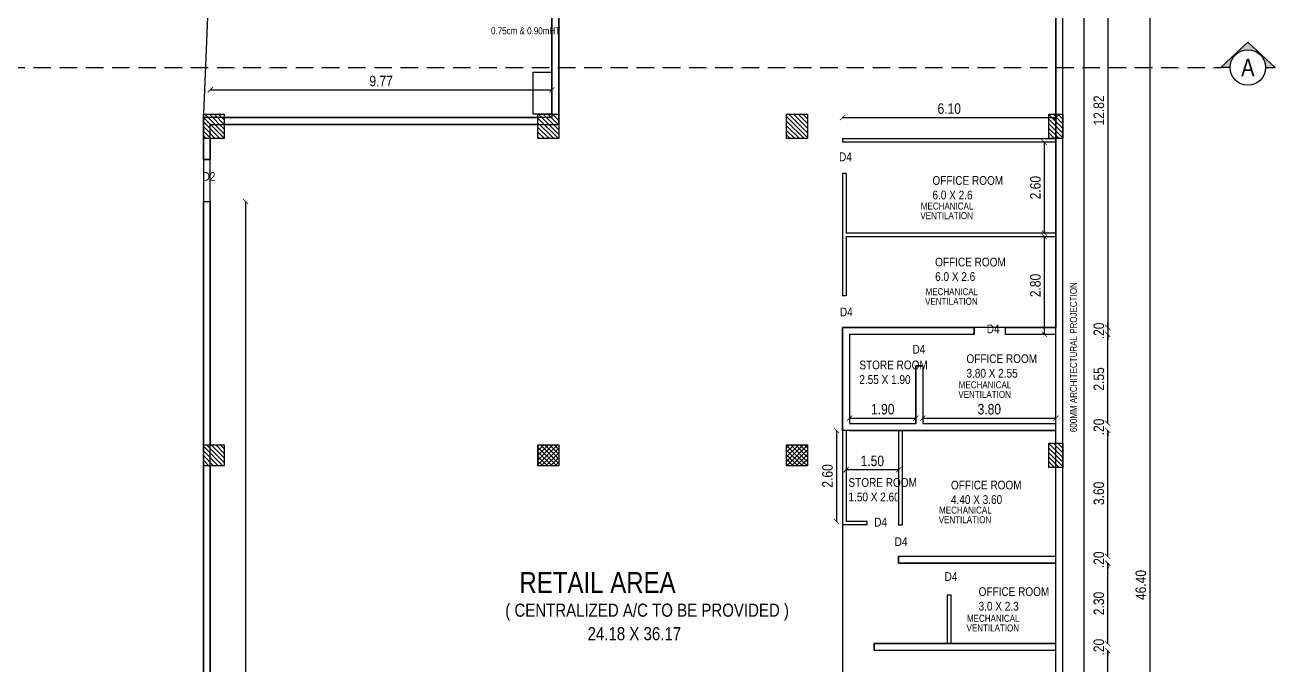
# Model space of a CAD drawing. Header units: metres. Extents: x 385023 to 385532, y 1408468 to 1408621.
# Drawn here: x 385360.73 to 385396.48, y 1408583.27 to 1408601.59 of the extents above; entities that cross this region are included whole.
import ezdxf
from ezdxf.enums import TextEntityAlignment as Align

# ---------------------------------------------------------------- set-up
doc = ezdxf.new("R2010")
doc.units = ezdxf.units.M
doc.header["$MEASUREMENT"] = 0
doc.linetypes.add('HIDDEN', pattern=[0.375, 0.25, -0.125])
for name, color, linetype in [('A-REFR-SECT', 2, 'Continuous'), ('BLK_1_FLR_1_AC_ROOM_1', 7, 'Continuous'), ('BLK_1_FLR_1_AC_ROOM_2', 7, 'Continuous'), ('BLK_1_FLR_1_BLT_UP_AREA', 7, 'Continuous'), ('BLK_1_FLR_1_CARPET_AREA', 7, 'Continuous'), ('S-COLUMN', 6, 'Continuous'), ('S-COLUMN HATCH', 8, 'Continuous')]:
    doc.layers.add(name, color=color, linetype=linetype)
doc.layers.add('BLK_1_FLR_1_ROOF_AREA', color=7, linetype='Continuous', lineweight=25)
doc.layers.add('BLK_1_FLR_1_WASH', color=7, linetype='Continuous', lineweight=25)
doc.styles.add('ARIAL', font='ARIALN.TTF')
doc.styles.add('CEN-GOT', font='ARIALN.TTF')
doc.styles.add('RIA-AP', font='ARIALN.TTF')
doc.dimstyles.new('RIA-AP', dxfattribs={"dimtxt": 0.3, "dimasz": 0.15, "dimexe": 0, "dimexo": 1, "dimgap": 0.1, "dimtad": 1, "dimzin": 4, "dimdsep": 46, "dimtxsty": 'RIA-AP', "dimblk": 'ARCHTICK', "dimcen": 0.09, "dimse1": 1, "dimse2": 1, "dimclrd": 8, "dimclre": 8, "dimclrt": 4, "dimazin": 0, "dimtfac": 1, "dimtix": 1, "dimtofl": 0, "dimtmove": 2, "dimatfit": 3, "dimfxl": 0, "dimtolj": 1, "dimtzin": 0, "dimarcsym": 0})
pattern_1 = [(135, (375052.11474, 1409514.67969), (-0.06629126074, -0.06629126074), [])]

# ---------------------------------------------------------------- blocks, each defined once
blk = doc.blocks.new('col .6x.6')
at = {"layer": 'S-COLUMN HATCH'}
h = blk.add_hatch(dxfattribs=at)
h.set_pattern_fill('ANSI31', color=256, scale=0.75, style=0)
h.set_pattern_definition([(45, (-12909.719645, 2535.13042), (-0.06629126074, 0.06629126074), [])])
h.paths.add_polyline_path([(718.056, 1996.298), (718.656, 1996.298), (718.656, 1995.698), (718.056, 1995.698)])
at = {"layer": 'S-COLUMN', "ltscale": 5}
blk.add_lwpolyline([(718.056, 1996.298), (718.656, 1996.298), (718.656, 1995.698), (718.056, 1995.698)], close=True, dxfattribs=at)
blk = doc.blocks.new('grid')
at = {"layer": 'S-COLUMN HATCH'}
h = blk.add_hatch(dxfattribs=at)
h.set_pattern_fill('ANSI31', color=256, scale=0.75, angle=90, style=0)
h.set_pattern_definition(pattern_1)
h.paths.add_polyline_path([(391804.473, 1408568.328), (391804.473, 1408567.628), (391805.073, 1408567.628), (391805.073, 1408568.328)])
h = blk.add_hatch(dxfattribs=at)
h.set_pattern_fill('ANSI31', color=256, scale=0.75, angle=90, style=0)
h.set_pattern_definition(pattern_1)
h.paths.add_polyline_path([(391814.043, 1408568.328), (391814.043, 1408567.628), (391814.643, 1408567.628), (391814.643, 1408568.328)])
h = blk.add_hatch(dxfattribs=at)
h.set_pattern_fill('ANSI31', color=256, scale=0.75, angle=90, style=0)
h.set_pattern_definition(pattern_1)
h.paths.add_polyline_path([(391821.153, 1408568.328), (391821.153, 1408567.628), (391821.753, 1408567.628), (391821.753, 1408568.328)])
h = blk.add_hatch(dxfattribs=at)
h.set_pattern_fill('ANSI31', color=256, scale=0.75, angle=90, style=0)
h.set_pattern_definition(pattern_1)
h.paths.add_polyline_path([(391828.653, 1408568.328), (391828.653, 1408567.628), (391829.053, 1408567.628), (391829.053, 1408568.328)])
h = blk.add_hatch(dxfattribs=at)
h.set_pattern_fill('ANSI31', color=256, scale=0.75, angle=90, style=0)
h.set_pattern_definition(pattern_1)
h.paths.add_polyline_path([(391804.473, 1408558.863), (391804.473, 1408558.263), (391805.073, 1408558.263), (391805.073, 1408558.863)])
h = blk.add_hatch(dxfattribs=at)
h.set_pattern_fill('ANSI31', color=256, scale=0.75, angle=90, style=0)
h.set_pattern_definition(pattern_1)
h.paths.add_polyline_path([(391814.043, 1408558.863), (391814.043, 1408558.263), (391814.643, 1408558.263), (391814.643, 1408558.863)])
h = blk.add_hatch(dxfattribs=at)
h.set_pattern_fill('ANSI31', color=256, scale=0.75, angle=90, style=0)
h.set_pattern_definition(pattern_1)
h.paths.add_polyline_path([(391821.153, 1408558.863), (391821.153, 1408558.263), (391821.753, 1408558.263), (391821.753, 1408558.863)])
h = blk.add_hatch(dxfattribs=at)
h.set_pattern_fill('ANSI31', color=256, scale=0.75, angle=90, style=0)
h.set_pattern_definition(pattern_1)
h.paths.add_polyline_path([(391828.653, 1408558.913), (391828.653, 1408558.213), (391829.053, 1408558.213), (391829.053, 1408558.913)])
at = {"layer": 'S-COLUMN', "ltscale": 5}
for points in [[(391804.473, 1408568.328), (391805.073, 1408568.328), (391805.073, 1408567.628), (391804.473, 1408567.628)], [(391814.043, 1408568.328), (391814.643, 1408568.328), (391814.643, 1408567.628), (391814.043, 1408567.628)], [(391821.153, 1408568.328), (391821.753, 1408568.328), (391821.753, 1408567.628), (391821.153, 1408567.628)], [(391828.653, 1408568.328), (391829.053, 1408568.328), (391829.053, 1408567.628), (391828.653, 1408567.628)]]:
    blk.add_lwpolyline(points, close=True, dxfattribs=at)
at = {"layer": 'S-COLUMN', "ltscale": 5, "elevation": 0.26}
for points in [[(391804.473, 1408558.863), (391805.073, 1408558.863), (391805.073, 1408558.263), (391804.473, 1408558.263)], [(391814.043, 1408558.863), (391814.643, 1408558.863), (391814.643, 1408558.263), (391814.043, 1408558.263)], [(391821.153, 1408558.863), (391821.753, 1408558.863), (391821.753, 1408558.263), (391821.153, 1408558.263)], [(391828.653, 1408558.913), (391829.053, 1408558.913), (391829.053, 1408558.213), (391828.653, 1408558.213)]]:
    blk.add_lwpolyline(points, close=True, dxfattribs=at)
at = {"layer": 'S-COLUMN', "color": 30, "linetype": 'Continuous'}
for p in [(391095.988, 1406562.565, 0.26), (391103.098, 1406562.565, 0.26)]:
    blk.add_blockref('col .6x.6', p, dxfattribs=at)
blk = doc.blocks.new('XFGNHFN')
at = {"layer": 'A-REFR-SECT', "linetype": 'Continuous'}
h = blk.add_hatch(color=6, dxfattribs=at)
h.dxf.hatch_style = 1
h.paths.add_polyline_path([(55.825, 0.728), (55.049, 0), (55.318, 0, -1), (56.332, 0), (56.601, 0)])
at = {"layer": 'A-REFR-SECT', "color": 6, "linetype": 'Continuous'}
for p, q in [((55.049, 0), (55.825, 0.728)), ((56.601, 0), (55.825, 0.728)), ((55.318, 0), (55.049, 0)), ((56.332, 0), (56.601, 0))]:
    blk.add_line(p, q, dxfattribs=at)
at = {"layer": 'A-REFR-SECT', "color": 4, "linetype": 'HIDDEN', "ltscale": 2}
blk.add_line((-33.655, 0), (55.049, 0), dxfattribs=at)
at = {"layer": 'A-REFR-SECT', "color": 6, "linetype": 'Continuous'}
blk.add_circle((55.825, 0), 0.507, dxfattribs=at)
at = {"layer": 'A-REFR-SECT', "color": 6, "linetype": 'Continuous', "style": 'RIA-AP'}
blk.add_text('A', height=0.5, dxfattribs=at).set_placement((55.825, 0), align=Align.MIDDLE_CENTER)
blk = doc.blocks.new('_ArchTick')
at = {"color": 0, "linetype": 'ByBlock', "const_width": 0.15}
blk.add_lwpolyline([(-0.5, -0.5), (0.5, 0.5)], dxfattribs=at)
blk = doc.blocks.new('*D290')
at = {"color": 8, "lineweight": -2}
blk.add_line((385391.693, 1408605.552), (385391.693, 1408592.734), dxfattribs=at)
at = {"layer": 'Defpoints', "color": 0}
for p in [(385389.198, 1408605.552), (385390.209, 1408592.734), (385391.693, 1408592.734)]:
    blk.add_point(p, dxfattribs=at)
at = {"color": 8, "lineweight": -2, "xscale": 0.15, "yscale": 0.15, "zscale": 0.15}
for p, rotation in [((385391.693, 1408605.552), 90), ((385391.693, 1408592.734), 270)]:
    blk.add_blockref('_ArchTick', p, dxfattribs=dict(at, rotation=rotation))
at = {"color": 4, "insert": (385391.44, 1408599.143), "char_height": 0.3, "attachment_point": 5, "rotation": 90, "style": 'RIA-AP'}
blk.add_mtext('\\A1;12.82', dxfattribs=at)
blk = doc.blocks.new('*D341')
at = {"color": 8, "lineweight": -2}
blk.add_line((385367.035, 1408596.537), (385367.035, 1408562.762), dxfattribs=at)
at = {"layer": 'Defpoints', "color": 0}
for p in [(385366.029, 1408596.537), (385366.029, 1408562.762), (385367.035, 1408562.762)]:
    blk.add_point(p, dxfattribs=at)
at = {"color": 8, "lineweight": -2, "xscale": 0.15, "yscale": 0.15, "zscale": 0.15}
for p, rotation in [((385367.035, 1408596.537), 90), ((385367.035, 1408562.762), 270)]:
    blk.add_blockref('_ArchTick', p, dxfattribs=dict(at, rotation=rotation))
at = {"color": 4, "insert": (385366.782, 1408579.65), "char_height": 0.3, "attachment_point": 5, "rotation": 90, "style": 'RIA-AP'}
blk.add_mtext('\\A1;33.77', dxfattribs=at)
blk = doc.blocks.new('*D342')
at = {"color": 8, "lineweight": -2}
blk.add_line((385366.029, 1408599.731), (385375.796, 1408599.731), dxfattribs=at)
at = {"layer": 'Defpoints', "color": 0}
for p in [(385375.796, 1408599.731), (385375.796, 1408598.937), (385366.029, 1408598.737)]:
    blk.add_point(p, dxfattribs=at)
at = {"color": 8, "lineweight": -2, "xscale": 0.15, "yscale": 0.15, "zscale": 0.15, "rotation": 180}
blk.add_blockref('_ArchTick', (385366.029, 1408599.731), dxfattribs=at)
at = {"color": 8, "lineweight": -2, "xscale": 0.15, "yscale": 0.15, "zscale": 0.15}
blk.add_blockref('_ArchTick', (385375.796, 1408599.731), dxfattribs=at)
at = {"color": 4, "insert": (385370.913, 1408599.984), "char_height": 0.3, "attachment_point": 5, "style": 'RIA-AP'}
blk.add_mtext('\\A1;9.77', dxfattribs=at)
blk = doc.blocks.new('*D403')
at = {"color": 8, "lineweight": -2}
blk.add_line((385392.894, 1408608.762), (385392.894, 1408562.362), dxfattribs=at)
at = {"layer": 'Defpoints', "color": 0}
for p in [(385390.408, 1408608.762), (385390.408, 1408562.362), (385392.894, 1408562.362)]:
    blk.add_point(p, dxfattribs=at)
at = {"color": 8, "lineweight": -2, "xscale": 0.15, "yscale": 0.15, "zscale": 0.15}
for p, rotation in [((385392.894, 1408608.762), 90), ((385392.894, 1408562.362), 270)]:
    blk.add_blockref('_ArchTick', p, dxfattribs=dict(at, rotation=rotation))
at = {"color": 4, "insert": (385392.641, 1408585.562), "char_height": 0.3, "attachment_point": 5, "rotation": 90, "style": 'RIA-AP'}
blk.add_mtext('\\A1;46.40', dxfattribs=at)
blk = doc.blocks.new('*D477')
at = {"color": 8, "lineweight": -2}
for p, q in [((385391.693, 1408592.934), (385391.693, 1408593.084)), ((385391.693, 1408592.734), (385391.693, 1408592.584))]:
    blk.add_line(p, q, dxfattribs=at)
at = {"layer": 'Defpoints', "color": 0}
for p in [(385390.209, 1408592.934), (385391.693, 1408592.934), (385390.209, 1408592.734)]:
    blk.add_point(p, dxfattribs=at)
at = {"color": 8, "lineweight": -2, "xscale": 0.15, "yscale": 0.15, "zscale": 0.15}
for p, rotation in [((385391.693, 1408592.934), 270), ((385391.693, 1408592.734), 90)]:
    blk.add_blockref('_ArchTick', p, dxfattribs=dict(at, rotation=rotation))
at = {"color": 4, "insert": (385391.44, 1408592.834), "char_height": 0.3, "attachment_point": 5, "rotation": 90, "style": 'RIA-AP'}
blk.add_mtext('\\A1;.20', dxfattribs=at)
blk = doc.blocks.new('*D479')
at = {"color": 8, "lineweight": -2}
blk.add_line((385391.693, 1408580.14), (385391.693, 1408583.684), dxfattribs=at)
at = {"layer": 'Defpoints', "color": 0}
for p in [(385390.209, 1408583.684), (385391.693, 1408583.684), (385390.209, 1408580.14)]:
    blk.add_point(p, dxfattribs=at)
at = {"color": 8, "lineweight": -2, "xscale": 0.15, "yscale": 0.15, "zscale": 0.15}
for p, rotation in [((385391.693, 1408583.684), 90), ((385391.693, 1408580.14), 270)]:
    blk.add_blockref('_ArchTick', p, dxfattribs=dict(at, rotation=rotation))
at = {"color": 4, "insert": (385391.44, 1408581.912), "char_height": 0.3, "attachment_point": 5, "rotation": 90, "style": 'RIA-AP'}
blk.add_mtext('\\A1;3.54', dxfattribs=at)
blk = doc.blocks.new('*D480')
at = {"color": 8, "lineweight": -2}
for p, q in [((385391.693, 1408583.884), (385391.693, 1408584.034)), ((385391.693, 1408583.684), (385391.693, 1408583.534))]:
    blk.add_line(p, q, dxfattribs=at)
at = {"layer": 'Defpoints', "color": 0}
for p in [(385390.209, 1408583.884), (385391.693, 1408583.884), (385390.209, 1408583.684)]:
    blk.add_point(p, dxfattribs=at)
at = {"color": 8, "lineweight": -2, "xscale": 0.15, "yscale": 0.15, "zscale": 0.15}
for p, rotation in [((385391.693, 1408583.884), 270), ((385391.693, 1408583.684), 90)]:
    blk.add_blockref('_ArchTick', p, dxfattribs=dict(at, rotation=rotation))
at = {"color": 4, "insert": (385391.44, 1408583.784), "char_height": 0.3, "attachment_point": 5, "rotation": 90, "style": 'RIA-AP'}
blk.add_mtext('\\A1;.20', dxfattribs=at)
blk = doc.blocks.new('*D481')
at = {"color": 8, "lineweight": -2}
blk.add_line((385391.693, 1408583.884), (385391.693, 1408586.184), dxfattribs=at)
at = {"layer": 'Defpoints', "color": 0}
for p in [(385390.209, 1408586.184), (385391.693, 1408586.184), (385390.209, 1408583.884)]:
    blk.add_point(p, dxfattribs=at)
at = {"color": 8, "lineweight": -2, "xscale": 0.15, "yscale": 0.15, "zscale": 0.15}
for p, rotation in [((385391.693, 1408586.184), 90), ((385391.693, 1408583.884), 270)]:
    blk.add_blockref('_ArchTick', p, dxfattribs=dict(at, rotation=rotation))
at = {"color": 4, "insert": (385391.44, 1408585.034), "char_height": 0.3, "attachment_point": 5, "rotation": 90, "style": 'RIA-AP'}
blk.add_mtext('\\A1;2.30', dxfattribs=at)
blk = doc.blocks.new('*D482')
at = {"color": 8, "lineweight": -2}
for p, q in [((385391.693, 1408586.384), (385391.693, 1408586.534)), ((385391.693, 1408586.184), (385391.693, 1408586.034))]:
    blk.add_line(p, q, dxfattribs=at)
at = {"layer": 'Defpoints', "color": 0}
for p in [(385390.208, 1408586.384), (385391.693, 1408586.384), (385390.209, 1408586.184)]:
    blk.add_point(p, dxfattribs=at)
at = {"color": 8, "lineweight": -2, "xscale": 0.15, "yscale": 0.15, "zscale": 0.15}
for p, rotation in [((385391.693, 1408586.384), 270), ((385391.693, 1408586.184), 90)]:
    blk.add_blockref('_ArchTick', p, dxfattribs=dict(at, rotation=rotation))
at = {"color": 4, "insert": (385391.44, 1408586.284), "char_height": 0.3, "attachment_point": 5, "rotation": 90, "style": 'RIA-AP'}
blk.add_mtext('\\A1;.20', dxfattribs=at)
blk = doc.blocks.new('*D483')
at = {"color": 8, "lineweight": -2}
blk.add_line((385391.693, 1408586.384), (385391.693, 1408589.984), dxfattribs=at)
at = {"layer": 'Defpoints', "color": 0}
for p in [(385390.209, 1408589.984), (385391.693, 1408589.984), (385390.208, 1408586.384)]:
    blk.add_point(p, dxfattribs=at)
at = {"color": 8, "lineweight": -2, "xscale": 0.15, "yscale": 0.15, "zscale": 0.15}
for p, rotation in [((385391.693, 1408589.984), 90), ((385391.693, 1408586.384), 270)]:
    blk.add_blockref('_ArchTick', p, dxfattribs=dict(at, rotation=rotation))
at = {"color": 4, "insert": (385391.44, 1408588.184), "char_height": 0.3, "attachment_point": 5, "rotation": 90, "style": 'RIA-AP'}
blk.add_mtext('\\A1;3.60', dxfattribs=at)
blk = doc.blocks.new('*D484')
at = {"color": 8, "lineweight": -2}
for p, q in [((385391.693, 1408590.184), (385391.693, 1408590.334)), ((385391.693, 1408589.984), (385391.693, 1408589.834))]:
    blk.add_line(p, q, dxfattribs=at)
at = {"layer": 'Defpoints', "color": 0}
for p in [(385390.209, 1408590.184), (385390.209, 1408589.984), (385391.693, 1408590.184)]:
    blk.add_point(p, dxfattribs=at)
at = {"color": 8, "lineweight": -2, "xscale": 0.15, "yscale": 0.15, "zscale": 0.15}
for p, rotation in [((385391.693, 1408590.184), 270), ((385391.693, 1408589.984), 90)]:
    blk.add_blockref('_ArchTick', p, dxfattribs=dict(at, rotation=rotation))
at = {"color": 4, "insert": (385391.44, 1408590.084), "char_height": 0.3, "attachment_point": 5, "rotation": 90, "style": 'RIA-AP'}
blk.add_mtext('\\A1;.20', dxfattribs=at)
blk = doc.blocks.new('*D485')
at = {"color": 8, "lineweight": -2}
blk.add_line((385391.693, 1408590.184), (385391.693, 1408592.734), dxfattribs=at)
at = {"layer": 'Defpoints', "color": 0}
for p in [(385390.209, 1408592.734), (385391.693, 1408592.734), (385390.209, 1408590.184)]:
    blk.add_point(p, dxfattribs=at)
at = {"color": 8, "lineweight": -2, "xscale": 0.15, "yscale": 0.15, "zscale": 0.15}
for p, rotation in [((385391.693, 1408592.734), 90), ((385391.693, 1408590.184), 270)]:
    blk.add_blockref('_ArchTick', p, dxfattribs=dict(at, rotation=rotation))
at = {"color": 4, "insert": (385391.44, 1408591.459), "char_height": 0.3, "attachment_point": 5, "rotation": 90, "style": 'RIA-AP'}
blk.add_mtext('\\A1;2.55', dxfattribs=at)
blk = doc.blocks.new('*D492')
at = {"color": 8, "lineweight": -2}
blk.add_line((385384.109, 1408598.941), (385390.213, 1408598.941), dxfattribs=at)
at = {"layer": 'Defpoints', "color": 0}
for p in [(385390.213, 1408598.941), (385384.109, 1408598.334), (385390.213, 1408598.334)]:
    blk.add_point(p, dxfattribs=at)
at = {"color": 8, "lineweight": -2, "xscale": 0.15, "yscale": 0.15, "zscale": 0.15, "rotation": 180}
blk.add_blockref('_ArchTick', (385384.109, 1408598.941), dxfattribs=at)
at = {"color": 8, "lineweight": -2, "xscale": 0.15, "yscale": 0.15, "zscale": 0.15}
blk.add_blockref('_ArchTick', (385390.213, 1408598.941), dxfattribs=at)
at = {"color": 4, "insert": (385387.161, 1408599.194), "char_height": 0.3, "attachment_point": 5, "style": 'RIA-AP'}
blk.add_mtext('\\A1;6.10', dxfattribs=at)
blk = doc.blocks.new('*D493')
at = {"color": 8, "lineweight": -2}
blk.add_line((385384.309, 1408590.339), (385386.209, 1408590.339), dxfattribs=at)
at = {"layer": 'Defpoints', "color": 0}
for p in [(385386.209, 1408590.339), (385384.309, 1408590.184), (385386.209, 1408590.184)]:
    blk.add_point(p, dxfattribs=at)
at = {"color": 8, "lineweight": -2, "xscale": 0.15, "yscale": 0.15, "zscale": 0.15, "rotation": 180}
blk.add_blockref('_ArchTick', (385384.309, 1408590.339), dxfattribs=at)
at = {"color": 8, "lineweight": -2, "xscale": 0.15, "yscale": 0.15, "zscale": 0.15}
blk.add_blockref('_ArchTick', (385386.209, 1408590.339), dxfattribs=at)
at = {"color": 4, "insert": (385385.259, 1408590.592), "char_height": 0.3, "attachment_point": 5, "style": 'RIA-AP'}
blk.add_mtext('\\A1;1.90', dxfattribs=at)
blk = doc.blocks.new('*D494')
at = {"color": 8, "lineweight": -2}
blk.add_line((385386.405, 1408590.339), (385390.209, 1408590.339), dxfattribs=at)
at = {"layer": 'Defpoints', "color": 0}
for p in [(385390.209, 1408590.339), (385386.405, 1408590.184), (385390.209, 1408590.184)]:
    blk.add_point(p, dxfattribs=at)
at = {"color": 8, "lineweight": -2, "xscale": 0.15, "yscale": 0.15, "zscale": 0.15, "rotation": 180}
blk.add_blockref('_ArchTick', (385386.405, 1408590.339), dxfattribs=at)
at = {"color": 8, "lineweight": -2, "xscale": 0.15, "yscale": 0.15, "zscale": 0.15}
blk.add_blockref('_ArchTick', (385390.209, 1408590.339), dxfattribs=at)
at = {"color": 4, "insert": (385388.307, 1408590.592), "char_height": 0.3, "attachment_point": 5, "style": 'RIA-AP'}
blk.add_mtext('\\A1;3.80', dxfattribs=at)
blk = doc.blocks.new('*D495')
at = {"color": 8, "lineweight": -2}
blk.add_line((385385.712, 1408588.858), (385384.209, 1408588.858), dxfattribs=at)
at = {"layer": 'Defpoints', "color": 0}
for p in [(385384.209, 1408589.984), (385385.712, 1408589.371), (385384.209, 1408588.858)]:
    blk.add_point(p, dxfattribs=at)
at = {"color": 8, "lineweight": -2, "xscale": 0.15, "yscale": 0.15, "zscale": 0.15, "rotation": 180}
blk.add_blockref('_ArchTick', (385384.209, 1408588.858), dxfattribs=at)
at = {"color": 8, "lineweight": -2, "xscale": 0.15, "yscale": 0.15, "zscale": 0.15}
blk.add_blockref('_ArchTick', (385385.712, 1408588.858), dxfattribs=at)
at = {"color": 4, "insert": (385384.961, 1408589.112), "char_height": 0.3, "attachment_point": 5, "style": 'RIA-AP'}
blk.add_mtext('\\A1;1.50', dxfattribs=at)
blk = doc.blocks.new('*D496')
at = {"color": 8, "lineweight": -2}
blk.add_line((385383.933, 1408589.984), (385383.933, 1408587.384), dxfattribs=at)
at = {"layer": 'Defpoints', "color": 0}
for p in [(385384.209, 1408589.984), (385383.933, 1408587.384), (385384.209, 1408587.384)]:
    blk.add_point(p, dxfattribs=at)
at = {"color": 8, "lineweight": -2, "xscale": 0.15, "yscale": 0.15, "zscale": 0.15}
for p, rotation in [((385383.933, 1408589.984), 90), ((385383.933, 1408587.384), 270)]:
    blk.add_blockref('_ArchTick', p, dxfattribs=dict(at, rotation=rotation))
at = {"color": 4, "insert": (385383.68, 1408588.684), "char_height": 0.3, "attachment_point": 5, "rotation": 90, "style": 'RIA-AP'}
blk.add_mtext('\\A1;2.60', dxfattribs=at)
blk = doc.blocks.new('*D508')
at = {"color": 8, "lineweight": -2}
blk.add_line((385389.879, 1408598.234), (385389.879, 1408595.634), dxfattribs=at)
at = {"layer": 'Defpoints', "color": 0}
for p in [(385390.213, 1408598.234), (385389.879, 1408595.634), (385390.208, 1408595.634)]:
    blk.add_point(p, dxfattribs=at)
at = {"color": 8, "lineweight": -2, "xscale": 0.15, "yscale": 0.15, "zscale": 0.15}
for p, rotation in [((385389.879, 1408598.234), 90), ((385389.879, 1408595.634), 270)]:
    blk.add_blockref('_ArchTick', p, dxfattribs=dict(at, rotation=rotation))
at = {"color": 4, "insert": (385389.626, 1408596.934), "char_height": 0.3, "attachment_point": 5, "rotation": 90, "style": 'RIA-AP'}
blk.add_mtext('\\A1;2.60', dxfattribs=at)
blk = doc.blocks.new('*D509')
at = {"color": 8, "lineweight": -2}
blk.add_line((385389.879, 1408595.534), (385389.879, 1408592.734), dxfattribs=at)
at = {"layer": 'Defpoints', "color": 0}
for p in [(385390.208, 1408595.534), (385389.879, 1408592.734), (385390.209, 1408592.734)]:
    blk.add_point(p, dxfattribs=at)
at = {"color": 8, "lineweight": -2, "xscale": 0.15, "yscale": 0.15, "zscale": 0.15}
for p, rotation in [((385389.879, 1408595.534), 90), ((385389.879, 1408592.734), 270)]:
    blk.add_blockref('_ArchTick', p, dxfattribs=dict(at, rotation=rotation))
at = {"color": 4, "insert": (385389.626, 1408594.134), "char_height": 0.3, "attachment_point": 5, "rotation": 90, "style": 'RIA-AP'}
blk.add_mtext('\\A1;2.80', dxfattribs=at)

msp = doc.modelspace()

# ---------------------------------------------------------------- linework, layer by layer
for p, q in [((385375.999, 1408608.164, 0.025), (385375.999, 1408598.737, 0.025)), ((385366.029, 1408598.737, 0.025), (385375.999, 1408598.737, 0.025)), ((385366.029, 1408597.737, 0.025), (385366.029, 1408598.737, 0.025)), ((385365.829, 1408597.737, 0.025), (385366.029, 1408597.737, 0.025)), ((385365.829, 1408596.537, 0.025), (385366.029, 1408596.537, 0.025)), ((385366.029, 1408562.762, 0.025), (385366.029, 1408596.537, 0.025))]:
    msp.add_line(p, q)
at = {"linetype": 'ByBlock'}
for p, q in [((385384.109, 1408598.334, 0.025), (385384.109, 1408598.234, 0.025)), ((385390.213, 1408598.334, 0.025), (385384.109, 1408598.334, 0.025)), ((385390.213, 1408598.234, 0.025), (385384.109, 1408598.234, 0.025)), ((385384.109, 1408597.334, 0.025), (385384.109, 1408593.834, 0.025)), ((385384.209, 1408597.334, 0.025), (385384.109, 1408597.334, 0.025)), ((385384.209, 1408597.334, 0.025), (385384.209, 1408595.634, 0.025)), ((385390.209, 1408595.634, 0.025), (385384.209, 1408595.634, 0.025)), ((385384.209, 1408595.534, 0.025), (385390.209, 1408595.534, 0.025)), ((385384.209, 1408595.534, 0.025), (385384.209, 1408593.834, 0.025)), ((385384.209, 1408593.834, 0.025), (385384.109, 1408593.834, 0.025)), ((385384.109, 1408592.934, 0.025), (385384.109, 1408589.984, 0.025)), ((385387.869, 1408592.934, 0.025), (385384.109, 1408592.934, 0.025)), ((385390.209, 1408592.934, 0.025), (385388.769, 1408592.934, 0.025)), ((385384.309, 1408592.734, 0.025), (385384.309, 1408590.184, 0.025)), ((385387.869, 1408592.734, 0.025), (385384.309, 1408592.734, 0.025)), ((385390.209, 1408592.734, 0.025), (385388.769, 1408592.734, 0.025)), ((385386.209, 1408591.834, 0.025), (385386.209, 1408590.184, 0.025)), ((385386.409, 1408591.834, 0.025), (385386.209, 1408591.834, 0.025)), ((385386.409, 1408591.834, 0.025), (385386.409, 1408590.184, 0.025)), ((385387.159, 1408589.984, 0.025), (385384.109, 1408589.984, 0.025)), ((385384.109, 1408589.984, 0.025), (385384.109, 1408587.284, 0.025)), ((385384.209, 1408589.984, 0.025), (385384.209, 1408587.384, 0.025)), ((385384.309, 1408590.184, 0.025), (385386.209, 1408590.184, 0.025)), ((385384.309, 1408589.984, 0.025), (385390.209, 1408589.984, 0.025)), ((385385.712, 1408589.984, 0.025), (385385.712, 1408587.284, 0.025)), ((385390.209, 1408589.984, 0.025), (385385.812, 1408589.984, 0.025)), ((385385.812, 1408589.984, 0.025), (385385.812, 1408587.284, 0.025)), ((385386.405, 1408590.184, 0.025), (385390.209, 1408590.184, 0.025)), ((385384.812, 1408587.284, 0.025), (385384.109, 1408587.284, 0.025)), ((385384.812, 1408587.384, 0.025), (385384.209, 1408587.384, 0.025)), ((385384.812, 1408587.284, 0.025), (385384.812, 1408587.384, 0.025)), ((385385.712, 1408587.284, 0.025), (385385.812, 1408587.284, 0.025)), ((385385.712, 1408586.384, 0.025), (385390.209, 1408586.384, 0.025)), ((385385.712, 1408586.384, 0.025), (385385.712, 1408586.184, 0.025)), ((385385.712, 1408586.184, 0.025), (385390.209, 1408586.184, 0.025)), ((385387.109, 1408585.284, 0.025), (385387.209, 1408585.284, 0.025)), ((385387.209, 1408585.284, 0.025), (385387.209, 1408583.884, 0.025)), ((385385.009, 1408583.884, 0.025), (385385.009, 1408583.684, 0.025)), ((385390.209, 1408583.884, 0.025), (385385.009, 1408583.884, 0.025)), ((385390.209, 1408583.684, 0.025), (385385.009, 1408583.684, 0.025))]:
    msp.add_line(p, q, dxfattribs=at)
at = {"color": 2, "ltscale": 0.2, "elevation": 0.025}
msp.add_lwpolyline([(385310.308, 1408609.362), (385391.008, 1408609.362), (385391.008, 1408561.762), (385310.308, 1408561.762)], close=True, dxfattribs=at)
at = {"elevation": 0.025}
msp.add_lwpolyline([(385310.908, 1408562.362), (385390.408, 1408562.362), (385390.408, 1408608.762), (385310.908, 1408608.762)], close=True, dxfattribs=at)
for points in [[(385390.209, 1408592.321), (385390.208, 1408605.582)], [(385375.797, 1408602.513), (385375.796, 1408598.937), (385365.829, 1408598.937), (385365.829, 1408597.737)], [(385385.626, 1408562.562), (385390.208, 1408562.562), (385390.208, 1408599.937)], [(385365.829, 1408596.537), (385365.829, 1408562.762)]]:
    msp.add_lwpolyline(points, dxfattribs=at)
at = {"linetype": 'ByBlock', "elevation": 0.025}
for points in [[(385390.208, 1408597.937), (385390.208, 1408594.337)], [(385387.869, 1408592.734), (385387.869, 1408592.934)], [(385388.769, 1408592.734), (385388.769, 1408592.934)], [(385390.209, 1408583.884), (385387.109, 1408583.884), (385387.109, 1408585.284)]]:
    msp.add_lwpolyline(points, dxfattribs=at)
at = {"layer": 'BLK_1_FLR_1_AC_ROOM_1', "color": 2, "elevation": 0.025}
msp.add_lwpolyline([(385311.108, 1408576.742), (385311.108, 1408605.362), (385332.436, 1408605.362), (385332.436, 1408608.562), (385337.253, 1408608.562), (385337.253, 1408606.382), (385343.193, 1408606.382), (385343.193, 1408602.197), (385353.502, 1408602.197), (385353.502, 1408608.562), (385366.229, 1408608.562), (385365.829, 1408599.037), (385365.829, 1408567.083), (385361.309, 1408567.083), (385361.309, 1408562.562), (385340.435, 1408562.562), (385340.435, 1408566.062), (385314.809, 1408566.062), (385314.809, 1408576.742)], close=True, dxfattribs=at)
at = {"layer": 'BLK_1_FLR_1_AC_ROOM_2', "color": 2, "elevation": 0.025}
msp.add_lwpolyline([(385375.999, 1408608.562), (385385.238, 1408608.562), (385385.238, 1408605.552), (385390.209, 1408605.552), (385390.208, 1408592.934), (385384.109, 1408592.934), (385384.109, 1408562.562), (385366.029, 1408562.562), (385366.029, 1408598.737), (385375.999, 1408598.737)], close=True, dxfattribs=at)
at = {"layer": 'BLK_1_FLR_1_BLT_UP_AREA', "color": 13, "elevation": 0.025}
msp.add_lwpolyline([(385310.908, 1408562.362), (385390.408, 1408562.362), (385390.408, 1408608.762), (385310.908, 1408608.762)], close=True, dxfattribs=at)
at = {"layer": 'BLK_1_FLR_1_CARPET_AREA', "color": 13, "elevation": 0.025}
for points in [[(385375.999, 1408608.562), (385375.999, 1408598.337), (385375.399, 1408598.337), (385375.399, 1408598.737), (385366.429, 1408598.737), (385366.429, 1408598.337), (385366.029, 1408598.337), (385366.029, 1408597.737), (385365.829, 1408597.737), (385365.829, 1408599.037), (385366.429, 1408599.037), (385366.429, 1408598.937), (385375.399, 1408598.937), (385375.399, 1408599.037), (385375.796, 1408599.037), (385375.797, 1408602.513)], [(385390.209, 1408580.14), (385390.209, 1408583.684), (385385.009, 1408583.684), (385385.009, 1408583.884), (385390.209, 1408583.884), (385390.209, 1408586.184), (385385.712, 1408586.184), (385385.712, 1408586.384), (385390.208, 1408586.384), (385390.208, 1408588.921), (385390.008, 1408588.921), (385390.008, 1408589.621), (385390.208, 1408589.621), (385390.208, 1408589.984), (385384.109, 1408589.984), (385384.109, 1408592.934), (385387.869, 1408592.934), (385387.869, 1408592.734), (385384.309, 1408592.734), (385384.309, 1408590.184), (385386.209, 1408590.184), (385386.209, 1408591.834), (385386.409, 1408591.834), (385386.409, 1408590.184), (385390.209, 1408590.184), (385390.209, 1408592.734), (385388.769, 1408592.734), (385388.769, 1408592.934), (385390.208, 1408592.934), (385390.208, 1408598.337), (385390.008, 1408598.337), (385390.008, 1408599.037), (385390.209, 1408599.037), (385390.209, 1408605.552)], [(385365.829, 1408567.083), (385365.829, 1408596.537), (385366.029, 1408596.537), (385366.029, 1408589.571), (385366.429, 1408589.571), (385366.429, 1408588.971), (385366.029, 1408588.971), (385366.029, 1408579.928)]]:
    msp.add_lwpolyline(points, dxfattribs=at)
at = {"layer": 'BLK_1_FLR_1_ROOF_AREA', "color": 54, "elevation": 0.025}
msp.add_lwpolyline([(385310.908, 1408562.362), (385390.408, 1408562.362), (385390.408, 1408608.762), (385310.908, 1408608.762)], close=True, dxfattribs=at)
at = {"layer": 'BLK_1_FLR_1_WASH', "color": 56, "elevation": 0.025}
msp.add_lwpolyline([(385375.796, 1408599.037), (385375.264, 1408599.037), (385375.264, 1408600.242), (385375.796, 1408600.242)], close=True, dxfattribs=at)

# ---------------------------------------------------------------- block references
at = {"color": 7}
msp.add_blockref('grid', (-6438.644, 30.709, 0.025), dxfattribs=at)
at = {"lineweight": -2}
msp.add_blockref('XFGNHFN', (385339.876, 1408600.372, -127.864), dxfattribs=at)

# ---------------------------------------------------------------- texts
at = {"color": 3, "ltscale": 1.5, "style": 'CEN-GOT'}
for s, p in [('0.75cm & 0.90mHT ', (385374.057, 1408601.323)), ('MECHANICAL ', (385386.348, 1408596.307)), ('VENTILATION ', (385386.336, 1408596.031)), ('MECHANICAL ', (385386.484, 1408593.856)), ('VENTILATION ', (385386.471, 1408593.58)), ('MECHANICAL ', (385387.433, 1408591.192)), ('VENTILATION ', (385387.421, 1408590.916)), ('MECHANICAL ', (385386.872, 1408587.606)), ('VENTILATION ', (385386.86, 1408587.33)), ('MECHANICAL ', (385387.668, 1408584.509)), ('VENTILATION ', (385387.656, 1408584.233))]:
    msp.add_text(s, height=0.2, rotation=360, dxfattribs=at).set_placement(p)
at = {"style": 'RIA-AP'}
for s, p in [('D4', (385384.193, 1408597.691)), ('D2', (385365.991, 1408597.129)), ('D4', (385384.217, 1408593.253)), ('D4', (385388.416, 1408592.767)), ('D4', (385386.292, 1408592.184)), ('D4', (385385.199, 1408587.235)), ('D4', (385385.783, 1408586.677)), ('D4', (385387.211, 1408585.68))]:
    msp.add_text(s, height=0.25, dxfattribs=at).set_placement(p, align=Align.CENTER)
for s, height, p in [('RETAIL AREA ', 0.6, (385374.868, 1408585.333)), ('24.18 X 36.17', 0.375, (385376.818, 1408583.981))]:
    msp.add_text(s, height=height, dxfattribs=at).set_placement(p)
msp.add_text('( CENTRALIZED A/C TO BE PROVIDED )', height=0.375, dxfattribs=at).set_placement((385378.52, 1408584.842), align=Align.MIDDLE_CENTER)
at = {"char_height": 0.25, "width": 8.61668, "attachment_point": 1, "style": 'RIA-AP'}
for s, insert in [('OFFICE ROOM\\P6.0 X 2.6 ', (385386.681, 1408597.264)), ('OFFICE ROOM\\P6.0 X 2.6 ', (385386.757, 1408594.93)), ('OFFICE ROOM \\P3.80 X 2.55', (385387.653, 1408592.164)), ('STORE ROOM \\P2.55 X 1.90', (385384.59, 1408591.984)), ('STORE ROOM \\P1.50 X 2.60', (385384.279, 1408588.622)), ('OFFICE ROOM\\P4.40 X 3.60', (385387.209, 1408588.548)), ('OFFICE ROOM\\P3.0 X 2.3', (385388.001, 1408585.498))]:
    msp.add_mtext(s, dxfattribs=dict(at, insert=insert))
at = {"insert": (385390.613, 1408589.938), "char_height": 0.2, "width": 8.56993, "attachment_point": 1, "rotation": 90, "style": 'ARIAL'}
msp.add_mtext('600MM ARCHITECTURAL PROJECTION\\P', dxfattribs=at)

# ---------------------------------------------------------------- dimensions: what is measured, and where the dimension line sits
for base, p1, p2, picture, middle in [((385392.894, 1408562.362, 0.025), (385390.408, 1408608.762, 0.025), (385390.408, 1408562.362, 0.025), '*D403', (385392.641, 1408585.562, 0.025)), ((385391.693, 1408592.734, 0.025), (385389.198, 1408605.552, 0.025), (385390.209, 1408592.734, 0.025), '*D290', (385391.44, 1408599.143, 0.025)), ((385389.879, 1408595.634, 0.025), (385390.213, 1408598.234, 0.025), (385390.208, 1408595.634, 0.025), '*D508', (385389.626, 1408596.934, 0.025)), ((385367.0353, 1408562.7622, 0.0252), (385366.029, 1408596.5368, 0.0252), (385366.029, 1408562.7622, 0.0252), '*D341', (385366.7822, 1408579.6495, 0.0252)), ((385389.879, 1408592.734, 0.025), (385390.208, 1408595.534, 0.025), (385390.209, 1408592.734, 0.025), '*D509', (385389.626, 1408594.134, 0.025)), ((385391.693, 1408592.934, 0.025), (385390.209, 1408592.734, 0.025), (385390.209, 1408592.934, 0.025), '*D477', (385391.44, 1408592.834, 0.025)), ((385391.693, 1408592.734, 0.025), (385390.209, 1408590.184, 0.025), (385390.209, 1408592.734, 0.025), '*D485', (385391.44, 1408591.459, 0.025)), ((385391.693, 1408590.184, 0.025), (385390.209, 1408589.984, 0.025), (385390.209, 1408590.184, 0.025), '*D484', (385391.44, 1408590.084, 0.025)), ((385383.933, 1408587.384, 0.025), (385384.209, 1408589.984, 0.025), (385384.209, 1408587.384, 0.025), '*D496', (385383.68, 1408588.684, 0.025)), ((385391.693, 1408589.984, 0.025), (385390.208, 1408586.384, 0.025), (385390.209, 1408589.984, 0.025), '*D483', (385391.44, 1408588.184, 0.025)), ((385391.693, 1408586.384, 0.025), (385390.209, 1408586.184, 0.025), (385390.208, 1408586.384, 0.025), '*D482', (385391.44, 1408586.284, 0.025)), ((385391.693, 1408586.184, 0.025), (385390.209, 1408583.884, 0.025), (385390.209, 1408586.184, 0.025), '*D481', (385391.44, 1408585.034, 0.025)), ((385391.693, 1408583.884, 0.025), (385390.209, 1408583.684, 0.025), (385390.209, 1408583.884, 0.025), '*D480', (385391.44, 1408583.784, 0.025)), ((385391.693, 1408583.684, 0.025), (385390.209, 1408580.14, 0.025), (385390.209, 1408583.684, 0.025), '*D479', (385391.44, 1408581.912, 0.025))]:
    dim = msp.add_linear_dim(base=base, p1=p1, p2=p2, angle=90, dimstyle='RIA-AP')
    dim.commit()
    dim.dimension.update_dxf_attribs({"geometry": picture, "text_midpoint": middle})
for base, p1, p2, picture, middle in [((385375.796, 1408599.731, 0.025), (385366.029, 1408598.737, 0.025), (385375.796, 1408598.937, 0.025), '*D342', (385370.913, 1408599.984, 0.025)), ((385390.213, 1408598.941, 0.025), (385384.109, 1408598.334, 0.025), (385390.213, 1408598.334, 0.025), '*D492', (385387.161, 1408599.194, 0.025)), ((385386.209, 1408590.339, 0.025), (385384.309, 1408590.184, 0.025), (385386.209, 1408590.184, 0.025), '*D493', (385385.259, 1408590.592, 0.025)), ((385390.209, 1408590.339, 0.025), (385386.405, 1408590.184, 0.025), (385390.209, 1408590.184, 0.025), '*D494', (385388.307, 1408590.592, 0.025)), ((385384.209, 1408588.858, 0.025), (385385.712, 1408589.371, 0.025), (385384.209, 1408589.984, 0.025), '*D495', (385384.961, 1408589.112, 0.025))]:
    dim = msp.add_linear_dim(base=base, p1=p1, p2=p2, dimstyle='RIA-AP')
    dim.commit()
    dim.dimension.update_dxf_attribs({"geometry": picture, "text_midpoint": middle})

doc.saveas('drawing.dxf')
